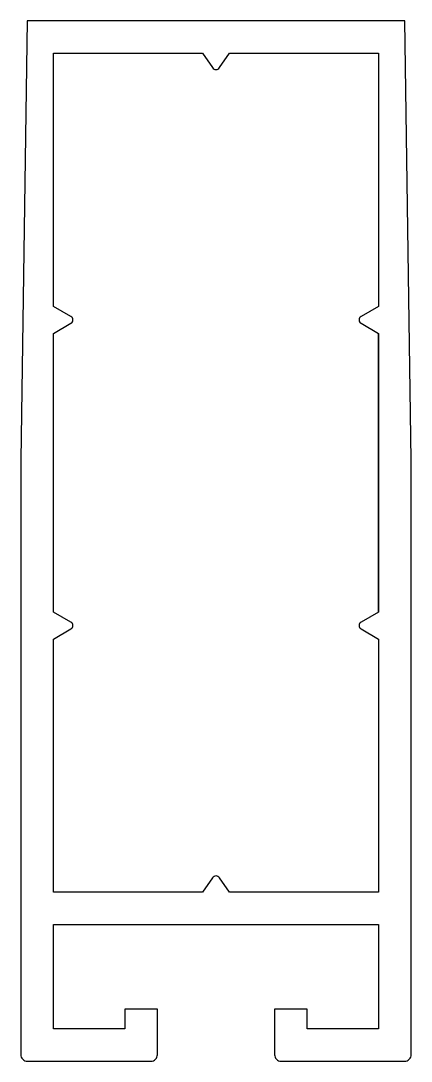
# Model space of a CAD drawing. Extents: x 162.8 to 192.8, y 160.2 to 240.2.
import ezdxf

# ---------------------------------------------------------------- set-up
doc = ezdxf.new("R2010")
doc.units = 0
doc.layers.get('0').update_dxf_attribs({"linetype": 'CONTINUOUS'})

msp = doc.modelspace()

# ---------------------------------------------------------------- linework, layer by layer
for points in [[(184.819, 162.662), (184.819, 164.162), (182.319, 164.162), (182.319, 160.662, 0.414214), (182.819, 160.162), (192.319, 160.162, 0.414214), (192.819, 160.662), (192.819, 206.412), (192.319, 240.162), (163.319, 240.162), (162.819, 206.412), (162.819, 160.662, 0.414214), (163.319, 160.162), (172.819, 160.162, 0.414214), (173.319, 160.662), (173.319, 164.162), (170.819, 164.162), (170.819, 162.662), (165.319, 162.662), (165.319, 170.662), (190.319, 170.662), (190.319, 162.662)], [(190.319, 194.701), (188.969, 193.922, 0.57735), (188.969, 193.402), (190.319, 192.623), (190.319, 173.162), (178.858, 173.162), (178.079, 174.262, 0.57735), (177.559, 174.262), (176.78, 173.162), (165.319, 173.162), (165.319, 192.623), (166.669, 193.402, 0.57735), (166.669, 193.922), (165.319, 194.701), (165.319, 216.123), (166.669, 216.902, 0.57735), (166.669, 217.422), (165.319, 218.201), (165.319, 237.662), (176.78, 237.662), (177.559, 236.562, 0.57735), (178.079, 236.562), (178.858, 237.662), (190.319, 237.662), (190.319, 218.201), (188.969, 217.422, 0.57735), (188.969, 216.902), (190.319, 216.123), (190.319, 194.701), (190.319, 216.123)]]:
    msp.add_lwpolyline(points, format="xyb", close=True)

doc.saveas('drawing.dxf')
